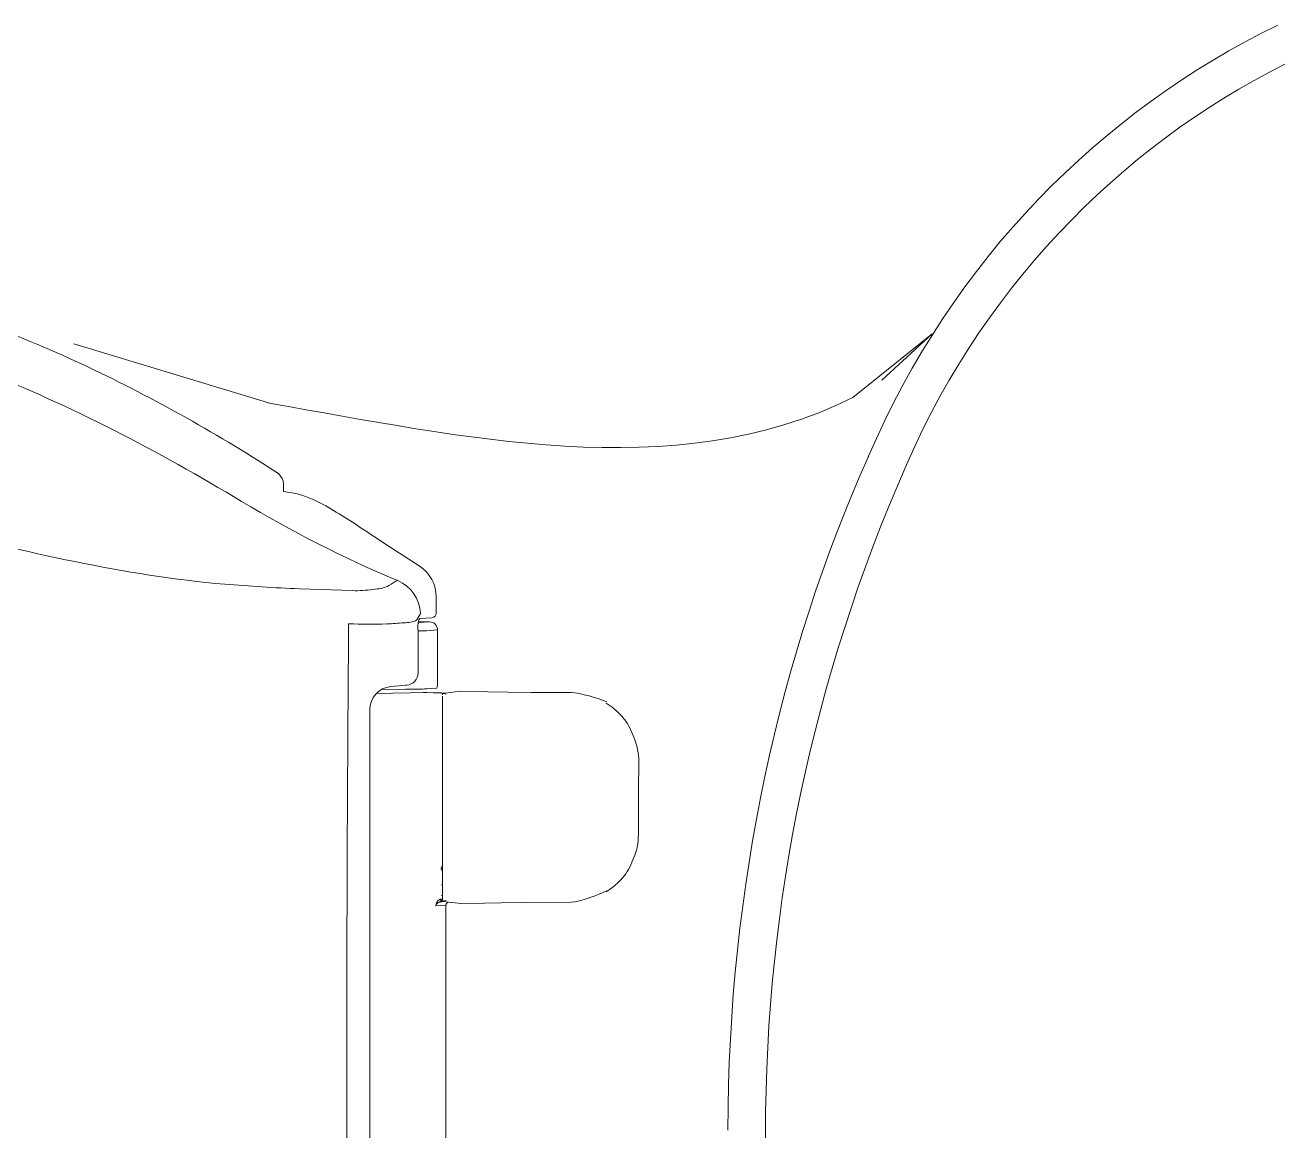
# Model space of a CAD drawing. Header units: inches. Extents: x 0 to 2865, y 0 to 4378.
# Drawn here: x 1684.67 to 1693.69, y 1086.88 to 1094.84 of the extents above; entities that cross this region are included whole.
import ezdxf

# ---------------------------------------------------------------- set-up
doc = ezdxf.new("R2010")
doc.units = ezdxf.units.IN
doc.layers.add('I-FIXTURE', color=8, linetype='Continuous', lineweight=5)
doc.layers.add('l-FIXTURE', color=7, linetype='Continuous', lineweight=5)

# ---------------------------------------------------------------- blocks, each defined once
blk = doc.blocks.new('A$C7D7620EA')
at = {"layer": 'I-FIXTURE'}
for points in [[(16.2905, 13.1659), (16.4258, 13.0781)], [(16.4331, 13.0704), (16.4271, 13.0774), (16.4258, 13.0781)], [(16.4309, 13.0746), (16.4258, 13.0781)], [(16.4309, 13.0746), (16.4385, 13.0689)], [(16.4725, 12.9972), (16.4725, 12.9415)], [(16.4725, 12.9423), (16.5614, 12.9277)], [(16.5613, 12.9277), (16.5736, 12.9247)], [(16.5736, 12.9247), (16.5796, 12.923)], [(16.7781, 12.8373), (16.814, 12.8175)], [(17.1209, 12.6201), (17.2326, 12.5463)], [(17.2326, 12.5463), (17.342, 12.4751)], [(17.342, 12.4751), (17.4505, 12.4058)], [(17.2967, 12.2999), (17.2931, 12.3021)], [(17.2936, 12.3016), (17.2967, 12.2996)], [(16.9696, 12.2279), (16.5885, 12.2407)], [(17.5729, 12.0638), (17.5729, 12.1801)], [(17.4581, 12.0628), (17.4326, 12.0166)], [(17.5245, 12.0032), (17.4459, 12.0032)], [(17.4467, 11.9975), (17.5245, 12.003)], [(17.4536, 12.0265), (17.544, 12.0329)], [(17.4416, 11.9379), (17.488, 11.9384), (17.5047, 11.9389)], [(17.4416, 11.9287), (17.4416, 11.6338)], [(17.4452, 11.997), (17.4467, 11.9975)], [(17.5047, 11.9389), (17.5825, 11.9446)], [(17.5825, 11.5707), (17.5825, 11.9446)], [(17.3616, 11.5469), (17.2455, 11.537)], [(17.3616, 11.5469), (17.3526, 11.5486)], [(17.1434, 11.4873), (17.504, 11.4954)], [(17.1804, 11.517), (17.3502, 11.5182), (17.4333, 11.519), (17.474, 11.5194), (17.488, 11.5197)], [(17.485, 11.4937), (17.4776, 11.4937)], [(17.504, 11.4954), (17.485, 11.4937)], [(17.488, 11.5197), (17.5047, 11.5202)], [(17.5049, 11.4954), (17.504, 11.4954)], [(17.5047, 11.5202), (17.576, 11.5254)], [(17.5054, 11.4954), (17.5509, 11.492)], [(17.5509, 11.492), (17.5951, 11.492)], [(17.5951, 11.492), (17.6066, 11.492)], [(17.5959, 11.4915), (17.5951, 11.492)], [(17.597, 11.4902), (17.5959, 11.4915)], [(17.6081, 11.4915), (17.6066, 11.492)], [(17.6076, 11.492), (17.6377, 11.4902)], [(17.6104, 11.4915), (17.6076, 11.492)], [(17.6089, 11.4902), (17.6081, 11.4915)], [(17.6135, 11.4902), (17.6104, 11.4915)], [(17.6195, 11.4873), (17.6135, 11.4902)], [(17.618, 11.4677), (17.618, 10.0098)], [(17.6193, 11.4865), (17.6188, 11.4786)], [(17.6193, 11.4865), (17.62, 11.4878)], [(17.6215, 11.4858), (17.6193, 11.4868)], [(17.6225, 11.489), (17.62, 11.4878)], [(17.6225, 11.489), (17.6375, 11.4902)], [(17.6375, 11.4902), (17.709, 11.4984)], [(17.709, 11.4984), (17.7498, 11.5031)], [(17.9438, 11.4989), (17.7498, 11.5031)], [(18.0885, 11.4972), (17.9438, 11.4989)], [(18.2566, 11.495), (18.0885, 11.4972)], [(18.5438, 11.4937), (18.2566, 11.495)], [(17.0939, 4.7496), (17.0939, 11.3715)], [(18.8459, 11.3831), (18.8449, 11.3838)], [(18.8533, 11.3774), (18.8765, 11.3569)], [(18.8765, 11.3569), (18.8953, 11.3386)], [(18.8953, 11.3386), (18.9135, 11.3185)], [(18.9135, 11.3185), (18.915, 11.3153)], [(18.915, 11.3153), (18.9369, 11.2886)], [(17.6074, 10.2325), (17.618, 10.2501)], [(17.6106, 10.1083), (17.618, 10.1083)], [(18.8953, 10.1392), (18.8961, 10.1399), (18.915, 10.1612), (18.9179, 10.1642), (18.9368, 10.1892)], [(17.6106, 10.0333), (17.618, 10.0338), (17.6127, 10.0333)], [(18.8459, 10.0949), (18.8449, 10.0937)], [(17.6428, 9.9625), (17.5688, 9.9573)], [(17.6013, 10.0051), (17.596, 10.0034)], [(17.599, 9.9863), (17.6021, 9.9959)], [(17.6, 9.9863), (17.599, 9.9863)], [(17.6036, 9.9868), (17.6, 9.9863)], [(17.6074, 10.0063), (17.6013, 10.0051)], [(17.6021, 10.0021), (17.6013, 10.0051)], [(17.6058, 9.987), (17.6127, 9.9994)], [(17.6065, 9.987), (17.6076, 9.987)], [(17.6132, 10.0063), (17.6074, 10.0063)], [(17.6076, 9.987), (17.6299, 9.9883)], [(17.6076, 9.987), (17.6104, 9.9878)], [(17.6104, 9.9878), (17.6135, 9.9888)], [(17.6127, 9.9994), (17.6132, 10.0034)], [(17.618, 10.0063), (17.6132, 10.0063)], [(17.6132, 10.0034), (17.6132, 10.0063)], [(17.6135, 9.9888), (17.6193, 9.9917)], [(17.618, 10.0098), (17.6193, 9.9912)], [(17.6193, 9.9912), (17.634, 9.993)], [(17.6193, 9.9912), (17.62, 9.9907)], [(17.6226, 9.989), (17.62, 9.9907)], [(17.6225, 9.989), (17.6805, 9.9821), (17.709, 9.9791), (17.7498, 9.9742)], [(17.634, 9.993), (17.6456, 9.9954)], [(17.6428, 9.9625), (17.6428, 6.1586)], [(18.0404, 9.9803), (17.9195, 9.9781), (17.7498, 9.9742)], [(18.2083, 9.9821), (18.0404, 9.9803)], [(18.5438, 9.9841), (18.2083, 9.9821)]]:
    blk.add_lwpolyline(points, dxfattribs=at)
for points in [[(20.6834, 13.1919), (21.2882, 14.6083), (22.3605, 15.681), (23.6328, 16.3003)], [(21.0741, 13.3864), (21.7172, 14.6897), (22.8001, 15.6632), (24.024, 16.1756)], [(20.9074, 3.6591), (19.5168, 6.9011), (19.6812, 10.4245), (21.0762, 13.3911)], [(19.6729, 8.3428), (19.6734, 10.0961), (20.0453, 11.7639), (20.6841, 13.1937)], [(16.4385, 13.0689), (16.4568, 13.0487), (16.4725, 13.0256), (16.4725, 12.9972)], [(16.5796, 12.923), (16.649, 12.9034), (16.7147, 12.8712), (16.7781, 12.8373)], [(16.1701, 12.8705), (16.533, 12.6574), (16.9029, 12.4605), (17.2931, 12.3016)], [(16.814, 12.8175), (16.9189, 12.7554), (17.0192, 12.6871), (17.1209, 12.6201)], [(16.0508, 12.2737), (15.3219, 12.3375), (14.6126, 12.5063), (13.906, 12.6881)], [(17.4505, 12.4058), (17.5265, 12.3553), (17.5729, 12.2712), (17.5729, 12.1801)], [(16.5885, 12.2407), (16.4091, 12.2487), (16.2302, 12.2596), (16.0508, 12.2737)], [(17.2967, 12.2999), (17.3922, 12.2556), (17.4536, 12.1682), (17.4581, 12.0628)], [(17.4535, 12.0265), (17.4363, 12.0049), (17.4416, 11.9554), (17.4416, 11.9287)], [(17.5825, 11.9446), (17.5825, 11.9762), (17.5562, 12.0025), (17.5245, 12.003)], [(17.5729, 12.0638), (17.5729, 12.0477), (17.5605, 12.0341), (17.544, 12.0329)], [(16.9288, 9.3456), (16.93, 10.2263), (16.9348, 11.1077), (16.9418, 11.9891)], [(17.3616, 11.5469), (17.4061, 11.5506), (17.4414, 11.5887), (17.4416, 11.634)], [(17.5825, 11.5707), (17.5825, 11.5571), (17.5833, 11.5378), (17.576, 11.5254)], [(17.0939, 11.3715), (17.0939, 11.4568), (17.1609, 11.5293), (17.2455, 11.537)], [(17.6444, 11.4823), (17.6444, 11.4823), (17.6292, 11.4855), (17.6215, 11.486)], [(18.5438, 11.4937), (18.6094, 11.4915), (18.7409, 11.4529), (18.8013, 11.4262)], [(18.7967, 11.4177), (18.8163, 11.4051), (18.8352, 11.3923), (18.8533, 11.3774)], [(18.8533, 11.3774), (18.8682, 11.3653), (18.8819, 11.3522), (18.8953, 11.3386)], [(18.9369, 11.2886), (18.9655, 11.2478), (18.9853, 11.2007), (19.0027, 11.154)], [(19.0027, 11.154), (19.0098, 11.1349), (19.0153, 11.1156), (19.0197, 11.0968)], [(19.0283, 10.4728), (19.0274, 10.4426), (19.0266, 10.4111), (19.0197, 10.3817)], [(19.0197, 10.3817), (19.0153, 10.3617), (19.0098, 10.3426), (19.0027, 10.3238)], [(19.0027, 10.3238), (18.9858, 10.277), (18.9655, 10.2298), (18.9369, 10.1892)], [(17.618, 10.2095), (17.618, 10.2095), (17.6076, 10.2233), (17.6074, 10.2325)], [(18.8953, 10.1392), (18.8816, 10.1258), (18.8674, 10.1125), (18.8533, 10.1001)], [(18.8533, 10.1001), (18.8681, 10.1122), (18.8819, 10.1253), (18.8953, 10.1392)], [(18.5438, 9.9841), (18.6094, 9.9863), (18.7407, 10.038), (18.8011, 10.0655)], [(18.7967, 10.06), (18.8163, 10.0724), (18.8352, 10.0853), (18.8533, 10.1001)], [(17.596, 10.0034), (17.5794, 9.9947), (17.5706, 9.9754), (17.5688, 9.9573)], [(17.6543, 9.985), (17.6543, 9.985), (17.6436, 9.9717), (17.6428, 9.9625)]]:
    blk.add_open_spline(points, degree=3, dxfattribs=at)
for points, knots in [([(10.15, 14.9634), (11.2373, 14.9401), (12.3241, 14.7917), (13.3676, 14.4796), (13.8829, 14.325), (14.3896, 14.1411), (14.8812, 13.9224), (15.3681, 13.7049), (15.8374, 13.4473), (16.2905, 13.1659)], [0, 0, 0, 0, 1, 1, 1, 2, 2, 2, 3, 3, 3, 3]), ([(11.138, 14.5833), (12.2194, 14.4717), (13.2834, 14.2166), (14.2953, 13.8157), (14.9491, 13.5569), (15.5688, 13.2335), (16.1701, 12.8705)], [0, 0, 0, 0, 1, 1, 1, 2, 2, 2, 2]), ([(14.9643, 14.0053), (14.9643, 14.0053), (16.3812, 13.5745), (16.3812, 13.5745), (17.7327, 13.3456), (19.2805, 12.9719), (20.5719, 13.6188), (20.5719, 13.6188), (21.1425, 14.0765), (21.1425, 14.0765), (21.1425, 14.0765), (20.78, 13.7432), (20.78, 13.7432)], [0, 0, 0, 0, 1, 1, 1, 2, 2, 2, 3, 3, 3, 4, 4, 4, 4]), ([(17.2936, 12.3016), (17.2726, 12.2895), (17.2516, 12.2766), (17.2319, 12.2638), (17.1974, 12.2437), (17.1563, 12.2407), (17.1181, 12.2365), (17.069, 12.2304), (17.0192, 12.2257), (16.9696, 12.2279)], [0, 0, 0, 0, 1, 1, 1, 2, 2, 2, 3, 3, 3, 3]), ([(17.4326, 12.0166), (17.4062, 11.9983), (17.3705, 11.9983), (17.3398, 11.9963), (17.2987, 11.9936), (17.2576, 11.9901), (17.2167, 11.9879), (17.1246, 11.9844), (17.0329, 11.9844), (16.9418, 11.9891)], [0, 0, 0, 0, 1, 1, 1, 2, 2, 2, 3, 3, 3, 3]), ([(19.0197, 11.0968), (19.0417, 10.9986), (19.0283, 10.8964), (19.0283, 10.7964), (19.0283, 10.6885), (19.0283, 10.5809), (19.0283, 10.4728)], [0, 0, 0, 0, 1, 1, 1, 2, 2, 2, 2]), ([(17.599, 9.9863), (17.599, 9.9863), (17.596, 9.9855), (17.596, 9.9855), (17.583, 9.9816), (17.5719, 9.9707), (17.5688, 9.9573)], [0, 0, 0, 0, 1, 1, 1, 2, 2, 2, 2]), ([(16.9288, 9.3456), (16.9288, 8.2396), (16.927, 7.1337), (16.93, 6.0274), (16.9311, 5.6879), (16.9331, 5.3482), (16.9353, 5.0087), (16.9353, 5.0087), (16.9418, 4.1327), (16.9418, 4.1327)], [0, 0, 0, 0, 1, 1, 1, 2, 2, 2, 3, 3, 3, 3])]:
    blk.add_open_spline(points, degree=3, knots=knots, dxfattribs=at)

msp = doc.modelspace()

# ---------------------------------------------------------------- block references
at = {"layer": 'l-FIXTURE', "color": 8, "lineweight": 5, "transparency": 33554636}
msp.add_blockref('A$C7D7620EA', (1670.0606, 1078.5402), dxfattribs=at)

doc.saveas('drawing.dxf')
